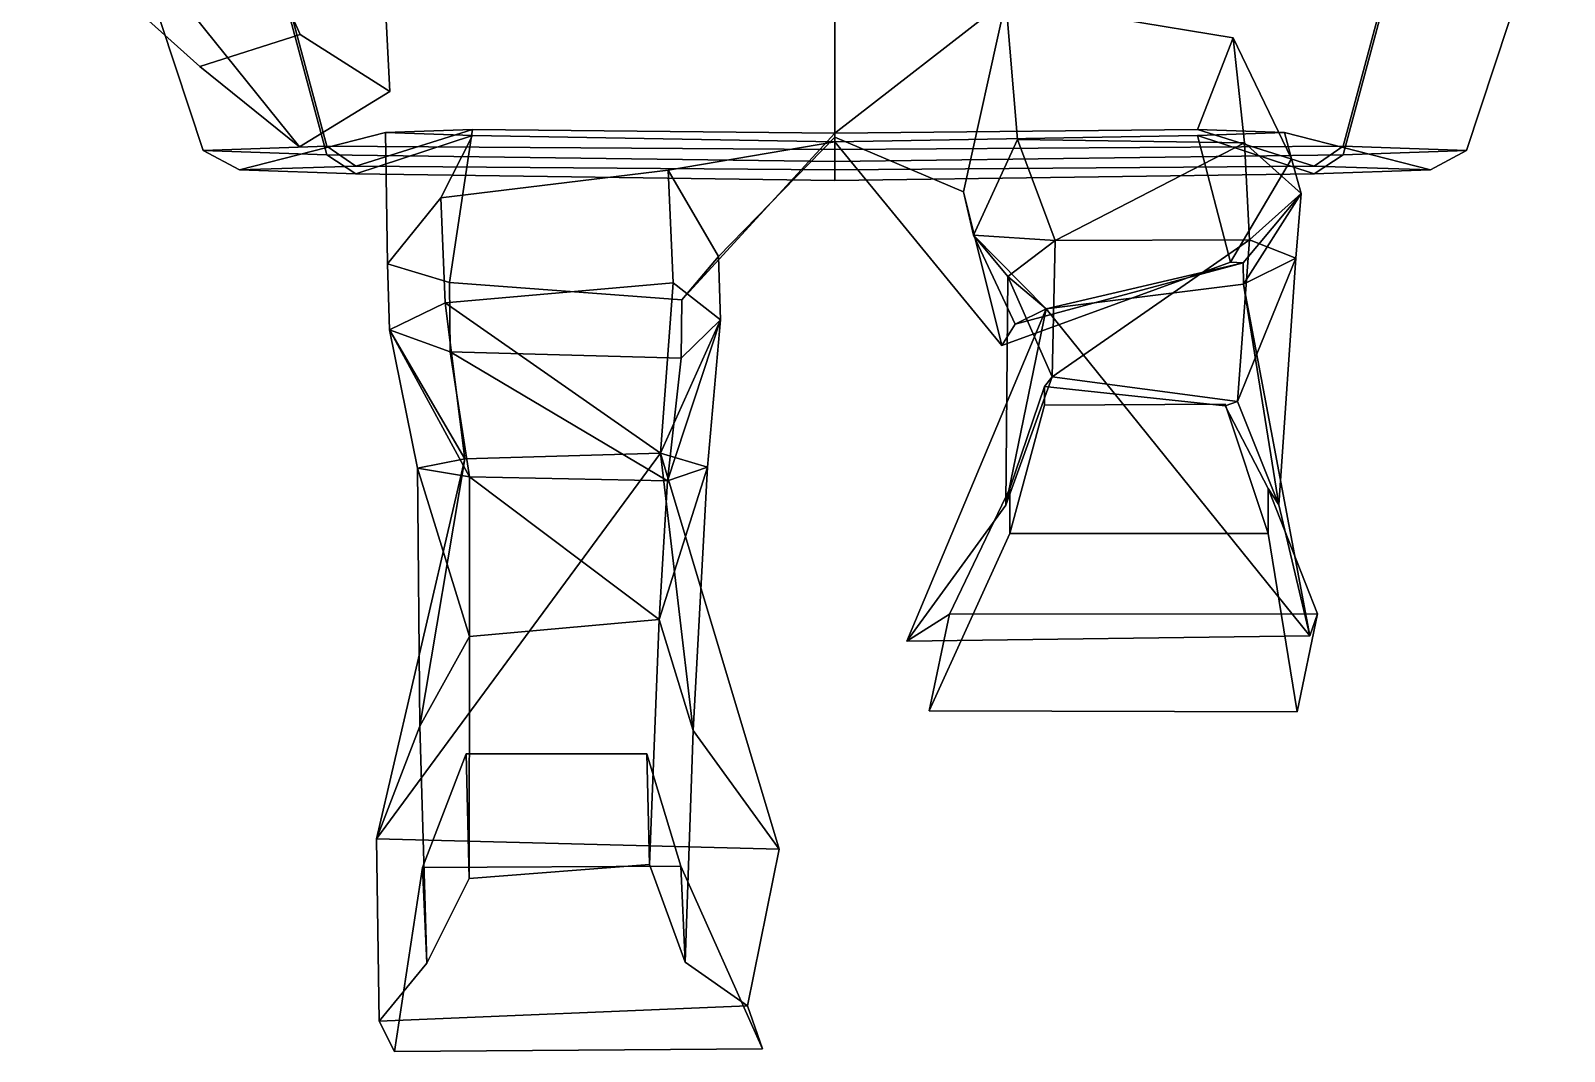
# Model space of a CAD drawing. Extents: x -172 to 184, y -162 to 391.
# Drawn here: x -151.1 to 128.9, y -162.3 to 24.1 of the extents above; entities that cross this region are included whole.
import ezdxf

# ---------------------------------------------------------------- set-up
doc = ezdxf.new("R2010")
doc.units = 0

msp = doc.modelspace()

# ---------------------------------------------------------------- linework, layer by layer
for points in [[(-120.251877, 17.558479, 219.840164), (-101.895126, 23.399017, 230.061386), (-120.13382, 64.198555, 177.396988), (-151.124374, 45.273415, 176.454285)], [(-85.565521, 12.996635, 220.711197), (-86.900261, 39.190956, 172.61705), (-120.13382, 64.198555, 177.396988), (-101.895126, 23.399017, 230.061386)], [(-111.525757, 57.002281, 98.481682), (-137.440811, 56.247032, 15.132338), (-119.608032, 2.233208, 10.255976), (-97.073212, 2.988457, 93.605316)], [(-119.608032, 2.233208, 10.255976), (-137.440811, 56.247032, 15.132338), (-111.525757, 55.424614, -75.629547), (-97.073212, 1.410789, -80.505913)], [(-4.277139, 2.375664, 127.473907), (-4.27714, 57.353661, 132.437317), (-111.525757, 57.002281, 98.481682), (-97.073212, 2.988457, 93.605316)], [(-4.277139, 2.375664, 127.473907), (88.518936, 2.988457, 93.605316), (102.971474, 57.002281, 98.481682), (-4.27714, 57.353661, 132.437317)], [(102.971474, 57.002281, 98.481682), (88.518936, 2.988457, 93.605316), (111.053757, 2.233208, 10.255974), (128.88652, 56.247017, 15.132336)], [(111.053757, 2.233208, 10.255974), (88.518936, 1.410789, -80.505913), (102.971474, 55.424614, -75.629547), (128.88652, 56.247017, 15.132336)], [(-97.073212, 1.410789, -80.505913), (-111.525757, 55.424614, -75.629547), (-4.277357, 55.162086, -109.577873), (-4.277137, 0.182701, -114.540703)], [(88.518936, 1.410789, -80.505913), (-4.277137, 0.182701, -114.540703), (-4.277357, 55.162086, -109.577873), (102.971474, 55.424614, -75.629547)], [(-102.055824, 2.884773, 220.78125), (-120.251877, 17.558479, 219.840164), (-151.124374, 45.273415, 176.454285), (-121.385887, 26.931374, 159.081314)], [(-102.055824, 2.884773, 220.78125), (-121.385887, 26.931374, 159.081314), (-86.900261, 39.190956, 172.61705), (-85.565521, 12.996635, 220.711197)], [(-4.277139, 5.392311, 94.390816), (26.925224, 29.592628, 67.706535), (68.40361, 22.786476, 45.117874), (61.893177, 6.062927, 70.096329)], [(19.161018, -5.350685, 13.884875), (26.925224, 29.592628, 67.706535), (-4.277139, 5.392311, 94.390816), (-4.277138, 4.628517, 10.098292)], [(29.03265, 4.247215, 41.538284), (26.925224, 29.592628, 67.706535), (19.161018, -5.350685, 13.884875), (21.03381, -13.259636, 18.889914)], [(29.03265, 4.247215, 41.538284), (70.479668, 3.616631, 29.863251), (68.40361, 22.786476, 45.117874), (26.925224, 29.592628, 67.706535)], [(-102.055824, 2.884773, 220.78125), (-85.565521, 12.996635, 220.711197), (-101.895126, 23.399017, 230.061386), (-120.251877, 17.558479, 219.840164)], [(61.893177, 6.062927, 70.096329), (68.40361, 22.786476, 45.117874), (79.093651, 0.72747, 10.022038), (77.771561, 5.523384, 10.553012)], [(70.479668, 3.616631, 29.863251), (80.838387, -5.661934, 14.061366), (79.093651, 0.72747, 10.022038), (68.40361, 22.786476, 45.117874)], [(-91.768127, -0.65197, 84.892372), (-112.976692, -1.331184, 9.934182), (-86.325836, 5.523384, 10.553013), (-70.447449, 6.062927, 70.096329)], [(-4.277139, -1.331497, 114.852196), (-91.768127, -0.65197, 84.892372), (-70.447449, 6.062927, 70.096329), (-4.277139, 5.392311, 94.390816)], [(-70.447449, 6.062927, 70.096329), (-86.325836, 5.523384, 10.553013), (-85.954201, -18.475693, 6.428848), (-74.64016, -21.860031, 45.406162)], [(-4.277139, 5.392311, 94.390816), (-70.447449, 6.062927, 70.096329), (-74.64016, -21.860031, 45.406162), (-32.263992, -25.071426, 66.020569)], [(-4.277139, -1.331497, 114.852196), (-4.277139, 5.392311, 94.390816), (61.893177, 6.062927, 70.096329), (83.213852, -0.65197, 84.892372)], [(83.213852, -0.65197, 84.892372), (61.893177, 6.062927, 70.096329), (77.771561, 5.523384, 10.553012), (104.422409, -1.331184, 9.934181)], [(-97.073212, 2.988457, 93.605316), (-119.608032, 2.233208, 10.255976), (-112.976692, -1.331184, 9.934182), (-91.768127, -0.65197, 84.892372)], [(-112.976692, -1.331184, 9.934182), (-91.768127, -2.048134, -69.188362), (-70.447449, 4.959702, -51.655483), (-86.325836, 5.523384, 10.553013)], [(-4.277139, 2.375664, 127.473907), (-97.073212, 2.988457, 93.605316), (-91.768127, -0.65197, 84.892372), (-4.277139, -1.331497, 114.852196)], [(-91.768127, -2.048134, -69.188362), (-4.277137, -3.272163, -99.32003), (-4.277138, 3.834114, -77.572121), (-70.447449, 4.959702, -51.655483)], [(-86.325836, 5.523384, 10.553013), (-70.447449, 4.959702, -51.655483), (-76.261276, -6.452751, -33.372795), (-85.954201, -18.475693, 6.428848)], [(-70.447449, 4.959702, -51.655483), (-4.277138, 3.834114, -77.572121), (-34.758011, -1.367912, -55.177826), (-76.261276, -6.452751, -33.372795)], [(-4.277138, 3.834114, -77.572121), (-4.277138, 4.628517, 10.098292), (-25.536146, -17.126266, 5.57125), (-34.758011, -1.367912, -55.177826)], [(-4.277138, 4.628517, 10.098292), (-4.277139, 5.392311, 94.390816), (-32.263992, -25.071426, 66.020569), (-25.536146, -17.126266, 5.57125)], [(-4.277139, 2.375664, 127.473907), (-4.277139, -1.331497, 114.852196), (83.213852, -0.65197, 84.892372), (88.518936, 2.988457, 93.605316)], [(61.893181, 4.959702, -51.655483), (67.941643, -18.164886, -28.823292), (26.214502, -33.40947, -46.049107), (-4.277138, 3.834114, -77.572121)], [(83.213852, -2.048134, -69.18837), (61.893181, 4.959702, -51.655483), (-4.277138, 3.834114, -77.572121), (-4.277137, -3.272163, -99.32003)], [(19.161018, -5.350685, 13.884875), (-4.277138, 4.628517, 10.098292), (-4.277138, 3.834114, -77.572121), (26.214502, -33.40947, -46.049107)], [(35.929962, -14.194405, 64.248604), (29.03265, 4.247215, 41.538284), (21.03381, -13.259636, 18.889914)], [(35.929962, -14.194405, 64.248604), (70.479668, 3.616631, 29.863251), (29.03265, 4.247215, 41.538284)], [(35.929962, -14.194405, 64.248604), (71.38633, -14.095558, 53.609825), (70.479668, 3.616631, 29.863251)], [(77.771561, 5.523384, 10.553012), (79.093651, 0.72747, 10.022038), (67.941643, -18.164886, -28.823292), (61.893181, 4.959702, -51.655483)], [(104.422409, -1.331184, 9.934181), (77.771561, 5.523384, 10.553012), (61.893181, 4.959702, -51.655483), (83.213852, -2.048134, -69.18837)], [(71.38633, -14.095558, 53.609825), (80.838387, -5.661934, 14.061366), (70.479668, 3.616631, 29.863251)], [(88.518936, 2.988457, 93.605316), (83.213852, -0.65197, 84.892372), (104.422409, -1.331184, 9.934181), (111.053757, 2.233208, 10.255974)], [(-119.608032, 2.233208, 10.255976), (-97.073212, 1.410789, -80.505913), (-91.768127, -2.048134, -69.188362), (-112.976692, -1.331184, 9.934182)], [(-97.073212, 1.410789, -80.505913), (-4.277137, 0.182701, -114.540703), (-4.277137, -3.272163, -99.32003), (-91.768127, -2.048134, -69.188362)], [(88.518936, 1.410789, -80.505913), (83.213852, -2.048134, -69.18837), (-4.277137, -3.272163, -99.32003), (-4.277137, 0.182701, -114.540703)], [(80.838387, -5.661934, 14.061366), (70.231361, -18.314735, -1.051692), (67.941643, -18.164886, -28.823292), (79.093651, 0.72747, 10.022038)], [(111.053757, 2.233208, 10.255974), (104.422409, -1.331184, 9.934181), (83.213852, -2.048134, -69.18837), (88.518936, 1.410789, -80.505913)], [(-75.476875, -25.587387, -16.839125), (-76.261276, -6.452751, -33.372795), (-34.758011, -1.367912, -55.177826), (-33.793594, -21.931465, -26.62392)], [(-25.172728, -28.718559, -0.542678), (-33.793594, -21.931465, -26.62392), (-34.758011, -1.367912, -55.177826), (-25.536146, -17.126266, 5.57125)], [(21.03381, -13.259636, 18.889914), (19.161018, -5.350685, 13.884875), (26.214502, -33.40947, -46.049107), (28.650637, -29.493347, -6.023158)], [(-85.581848, -30.517799, 0.600785), (-85.954201, -18.475693, 6.428848), (-76.261276, -6.452751, -33.372795), (-75.476875, -25.587387, -16.839125)], [(70.317413, -22.216995, 23.599707), (70.231361, -18.314735, -1.051692), (80.838387, -5.661934, 14.061366)], [(79.89167, -17.447624, 38.445755), (70.317413, -22.216995, 23.599707), (80.838387, -5.661934, 14.061366)], [(71.38633, -14.095558, 53.609825), (79.89167, -17.447624, 38.445755), (80.838387, -5.661934, 14.061366)], [(35.929962, -14.194405, 64.248604), (21.03381, -13.259636, 18.889914), (27.264326, -20.812469, 42.21365)], [(34.285484, -26.688911, 18.079193), (21.03381, -13.259636, 18.889914), (28.650637, -29.493347, -6.023158)], [(27.264326, -20.812469, 42.21365), (21.03381, -13.259636, 18.889914), (34.285484, -26.688911, 18.079193)], [(35.35466, -39.127403, 42.811214), (35.929962, -14.194405, 64.248604), (27.264326, -20.812469, 42.21365)], [(69.188858, -43.627449, 30.656687), (71.38633, -14.095558, 53.609825), (35.35466, -39.127403, 42.811214)], [(35.35466, -39.127403, 42.811214), (71.38633, -14.095558, 53.609825), (35.929962, -14.194405, 64.248604)], [(69.188858, -43.627449, 30.656687), (79.89167, -17.447624, 38.445755), (71.38633, -14.095558, 53.609825)], [(-74.54744, -34.527565, 16.556223), (-74.64016, -21.860031, 45.406162), (-85.954201, -18.475693, 6.428848), (-85.581848, -30.517799, 0.600785)], [(-32.363689, -35.68557, 24.753536), (-25.172728, -28.718559, -0.542678), (-25.536146, -17.126266, 5.57125), (-32.263992, -25.071426, 66.020569)], [(70.231361, -18.314735, -1.051692), (28.650637, -29.493347, -6.023158), (26.214502, -33.40947, -46.049107), (67.941643, -18.164886, -28.823292)], [(34.285484, -26.688911, 18.079193), (28.650637, -29.493347, -6.023158), (70.231361, -18.314735, -1.051692)], [(70.317413, -22.216995, 23.599707), (34.285484, -26.688911, 18.079193), (70.231361, -18.314735, -1.051692)], [(76.745781, -62.502708, 9.957251), (79.89167, -17.447624, 38.445755), (69.188858, -43.627449, 30.656687)], [(76.745781, -62.502708, 9.957251), (70.317413, -22.216995, 23.599707), (79.89167, -17.447624, 38.445755)], [(-36.125252, -53.054665, -17.946404), (-75.476875, -25.587387, -16.839125), (-33.793594, -21.931465, -26.62392)], [(-32.363689, -35.68557, 24.753536), (-32.263992, -25.071426, 66.020569), (-74.64016, -21.860031, 45.406162), (-74.54744, -34.527565, 16.556223)], [(-36.125252, -53.054665, -17.946404), (-33.793594, -21.931465, -26.62392), (-25.172728, -28.718559, -0.542678)], [(26.929455, -62.557396, 12.427608), (35.35466, -39.127403, 42.811214), (27.264326, -20.812469, 42.21365)], [(26.929455, -62.557396, 12.427608), (27.264326, -20.812469, 42.21365), (34.285484, -26.688911, 18.079193)], [(82.425728, -86.43351, -21.058071), (34.285484, -26.688911, 18.079193), (70.317413, -22.216995, 23.599707)], [(82.425728, -86.43351, -21.058071), (70.317413, -22.216995, 23.599707), (76.745781, -62.502708, 9.957251)], [(-71.846001, -54.088036, -8.607036), (-85.581848, -30.517799, 0.600785), (-75.476875, -25.587387, -16.839125)], [(-71.846001, -54.088036, -8.607036), (-75.476875, -25.587387, -16.839125), (-36.125252, -53.054665, -17.946404)], [(8.873022, -87.421303, -19.41818), (26.929455, -62.557396, 12.427608), (34.285484, -26.688911, 18.079193)], [(8.873022, -87.421303, -19.41818), (34.285484, -26.688911, 18.079193), (82.425728, -86.43351, -21.058071)], [(-71.00145, -57.360847, 22.915403), (-74.54744, -34.527565, 16.556223), (-85.581848, -30.517799, 0.600785)], [(-71.00145, -57.360847, 22.915403), (-85.581848, -30.517799, 0.600785), (-80.483963, -55.815971, 7.880883)], [(-80.483963, -55.815971, 7.880883), (-85.581848, -30.517799, 0.600785), (-71.846001, -54.088036, -8.607036)], [(-27.556297, -55.591843, 6.625626), (-36.125252, -53.054665, -17.946404), (-25.172728, -28.718559, -0.542678)], [(-34.825943, -58.089767, 30.549654), (-27.556297, -55.591843, 6.625626), (-25.172728, -28.718559, -0.542678)], [(-34.825943, -58.089767, 30.549654), (-25.172728, -28.718559, -0.542678), (-32.363689, -35.68557, 24.753536)], [(-34.825943, -58.089767, 30.549654), (-32.363689, -35.68557, 24.753536), (-74.54744, -34.527565, 16.556223)], [(-34.825943, -58.089767, 30.549654), (-74.54744, -34.527565, 16.556223), (-71.00145, -57.360847, 22.915403)], [(26.929455, -62.557396, 12.427608), (27.673773, -59.526756, 61.362995), (33.987896, -40.88237, 53.042339), (35.35466, -39.127403, 42.811214)], [(35.35466, -39.127403, 42.811214), (33.987896, -40.88237, 53.042339), (66.977409, -44.443848, 53.159458), (69.188858, -43.627449, 30.656687)], [(27.673773, -67.742096, 123.361877), (33.987892, -44.304947, 113.967903), (33.987896, -40.88237, 53.042339), (27.673773, -59.526756, 61.362995)], [(33.987892, -44.304947, 113.967903), (66.977409, -44.125214, 114.013), (66.977409, -44.443848, 53.159458), (33.987896, -40.88237, 53.042339)], [(27.673773, -67.742096, 123.361877), (74.813721, -67.742088, 123.361877), (66.977409, -44.125214, 114.013), (33.987892, -44.304947, 113.967903)], [(76.745781, -62.502708, 9.957251), (69.188858, -43.627449, 30.656687), (66.977409, -44.443848, 53.159458), (74.813721, -59.526756, 61.362995)], [(74.813721, -67.742088, 123.361877), (74.813721, -59.526756, 61.362995), (66.977409, -44.443848, 53.159458), (66.977409, -44.125214, 114.013)], [(-87.970444, -123.495872, -45.735085), (-71.846001, -54.088036, -8.607036), (-36.125252, -53.054665, -17.946404)], [(-14.482738, -125.410271, -49.144375), (-87.970444, -123.495872, -45.735085), (-36.125252, -53.054665, -17.946404)], [(-14.482738, -125.410271, -49.144375), (-36.125252, -53.054665, -17.946404), (-30.191847, -103.728081, -16.524811)], [(-30.191847, -103.728081, -16.524811), (-36.125252, -53.054665, -17.946404), (-27.556297, -55.591843, 6.625626)], [(-87.970444, -123.495872, -45.735085), (-80.060295, -102.930229, -15.528714), (-71.846001, -54.088036, -8.607036)], [(-80.060295, -102.930229, -15.528714), (-80.483963, -55.815971, 7.880883), (-71.846001, -54.088036, -8.607036)], [(-71.00898, -86.539925, 4.566323), (-71.00145, -57.360847, 22.915403), (-80.483963, -55.815971, 7.880883)], [(-80.060295, -102.930229, -15.528714), (-71.00898, -86.539925, 4.566323), (-80.483963, -55.815971, 7.880883)], [(-30.191847, -103.728081, -16.524811), (-27.556297, -55.591843, 6.625626), (-36.399593, -83.422249, 13.994086)], [(-36.399593, -83.422249, 13.994086), (-27.556297, -55.591843, 6.625626), (-34.825943, -58.089767, 30.549654)], [(-71.00898, -86.539925, 4.566323), (-36.399593, -83.422249, 13.994086), (-71.00145, -57.360847, 22.915403)], [(-36.399593, -83.422249, 13.994086), (-34.825943, -58.089767, 30.549654), (-71.00145, -57.360847, 22.915403)], [(8.873022, -87.421303, -19.41818), (16.610764, -82.446754, 51.105953), (27.673773, -59.526756, 61.362995), (26.929455, -62.557396, 12.427608)], [(12.906891, -100.137794, 115.233231), (27.673773, -67.742096, 123.361877), (27.673773, -59.526756, 61.362995), (16.610764, -82.446754, 51.105953)], [(82.425728, -86.43351, -21.058071), (76.745781, -62.502708, 9.957251), (74.813721, -59.526756, 61.362995), (83.794151, -82.431007, 54.775696)], [(80.090286, -100.317543, 115.188133), (83.794151, -82.431007, 54.775696), (74.813721, -59.526756, 61.362995), (74.813721, -67.742088, 123.361877)], [(12.906891, -100.137794, 115.233231), (80.090286, -100.317543, 115.188133), (74.813721, -67.742088, 123.361877), (27.673773, -67.742096, 123.361877)], [(-36.399593, -83.422249, 13.994086), (-71.00898, -86.539925, 4.566323), (-71.081627, -130.757751, 12.341646), (-38.135433, -128.200928, 15.094323)], [(-30.191847, -103.728081, -16.524811), (-36.399593, -83.422249, 13.994086), (-38.135433, -128.200928, 15.094323), (-31.652288, -146.014038, 8.014871)], [(82.425728, -86.43351, -21.058071), (83.794151, -82.431007, 54.775696), (16.610764, -82.446754, 51.105953), (8.873022, -87.421303, -19.41818)], [(80.090286, -100.317543, 115.188133), (12.906891, -100.137794, 115.233231), (16.610764, -82.446754, 51.105953), (83.794151, -82.431007, 54.775696)], [(-80.060295, -102.930229, -15.528714), (-78.787949, -146.220886, 7.413868), (-71.081627, -130.757751, 12.341646), (-71.00898, -86.539925, 4.566323)], [(-87.970444, -123.495872, -45.735085), (-87.468742, -156.80722, -12.506611), (-78.787949, -146.220886, 7.413868), (-80.060295, -102.930229, -15.528714)], [(-14.482738, -125.410271, -49.144375), (-30.191847, -103.728081, -16.524811), (-31.652288, -146.014038, 8.014871), (-20.271523, -154.040344, -14.064439)], [(-32.426674, -128.510742, 62.724373), (-38.642952, -108.006447, 47.947811), (-71.630295, -107.965919, 47.528286), (-79.562332, -128.71759, 62.123375)], [(-79.562332, -128.71759, 62.123375), (-71.630295, -107.965919, 47.528286), (-71.081627, -130.757751, 12.341646), (-78.787949, -146.220886, 7.413868)], [(-38.642952, -108.006447, 47.947811), (-38.135433, -128.200928, 15.094323), (-71.081627, -130.757751, 12.341646), (-71.630295, -107.965919, 47.528286)], [(-32.426674, -128.510742, 62.724373), (-31.652288, -146.014038, 8.014871), (-38.135433, -128.200928, 15.094323), (-38.642952, -108.006447, 47.947811)], [(-87.970444, -123.495872, -45.735085), (-14.482738, -125.410271, -49.144375), (-20.271523, -154.040344, -14.064439), (-87.468742, -156.80722, -12.506611)], [(-84.688553, -162.325134, 61.862301), (-79.562332, -128.71759, 62.123375), (-78.787949, -146.220886, 7.413868), (-87.468742, -156.80722, -12.506611)], [(-17.512096, -161.845001, 62.719906), (-32.426674, -128.510742, 62.724373), (-79.562332, -128.71759, 62.123375), (-84.688553, -162.325134, 61.862301)], [(-17.512096, -161.845001, 62.719906), (-20.271523, -154.040344, -14.064439), (-31.652288, -146.014038, 8.014871), (-32.426674, -128.510742, 62.724373)], [(-84.688553, -162.325134, 61.862301), (-87.468742, -156.80722, -12.506611), (-20.271523, -154.040344, -14.064439), (-17.512096, -161.845001, 62.719906)]]:
    msp.add_3dface(points)

doc.saveas('drawing.dxf')
